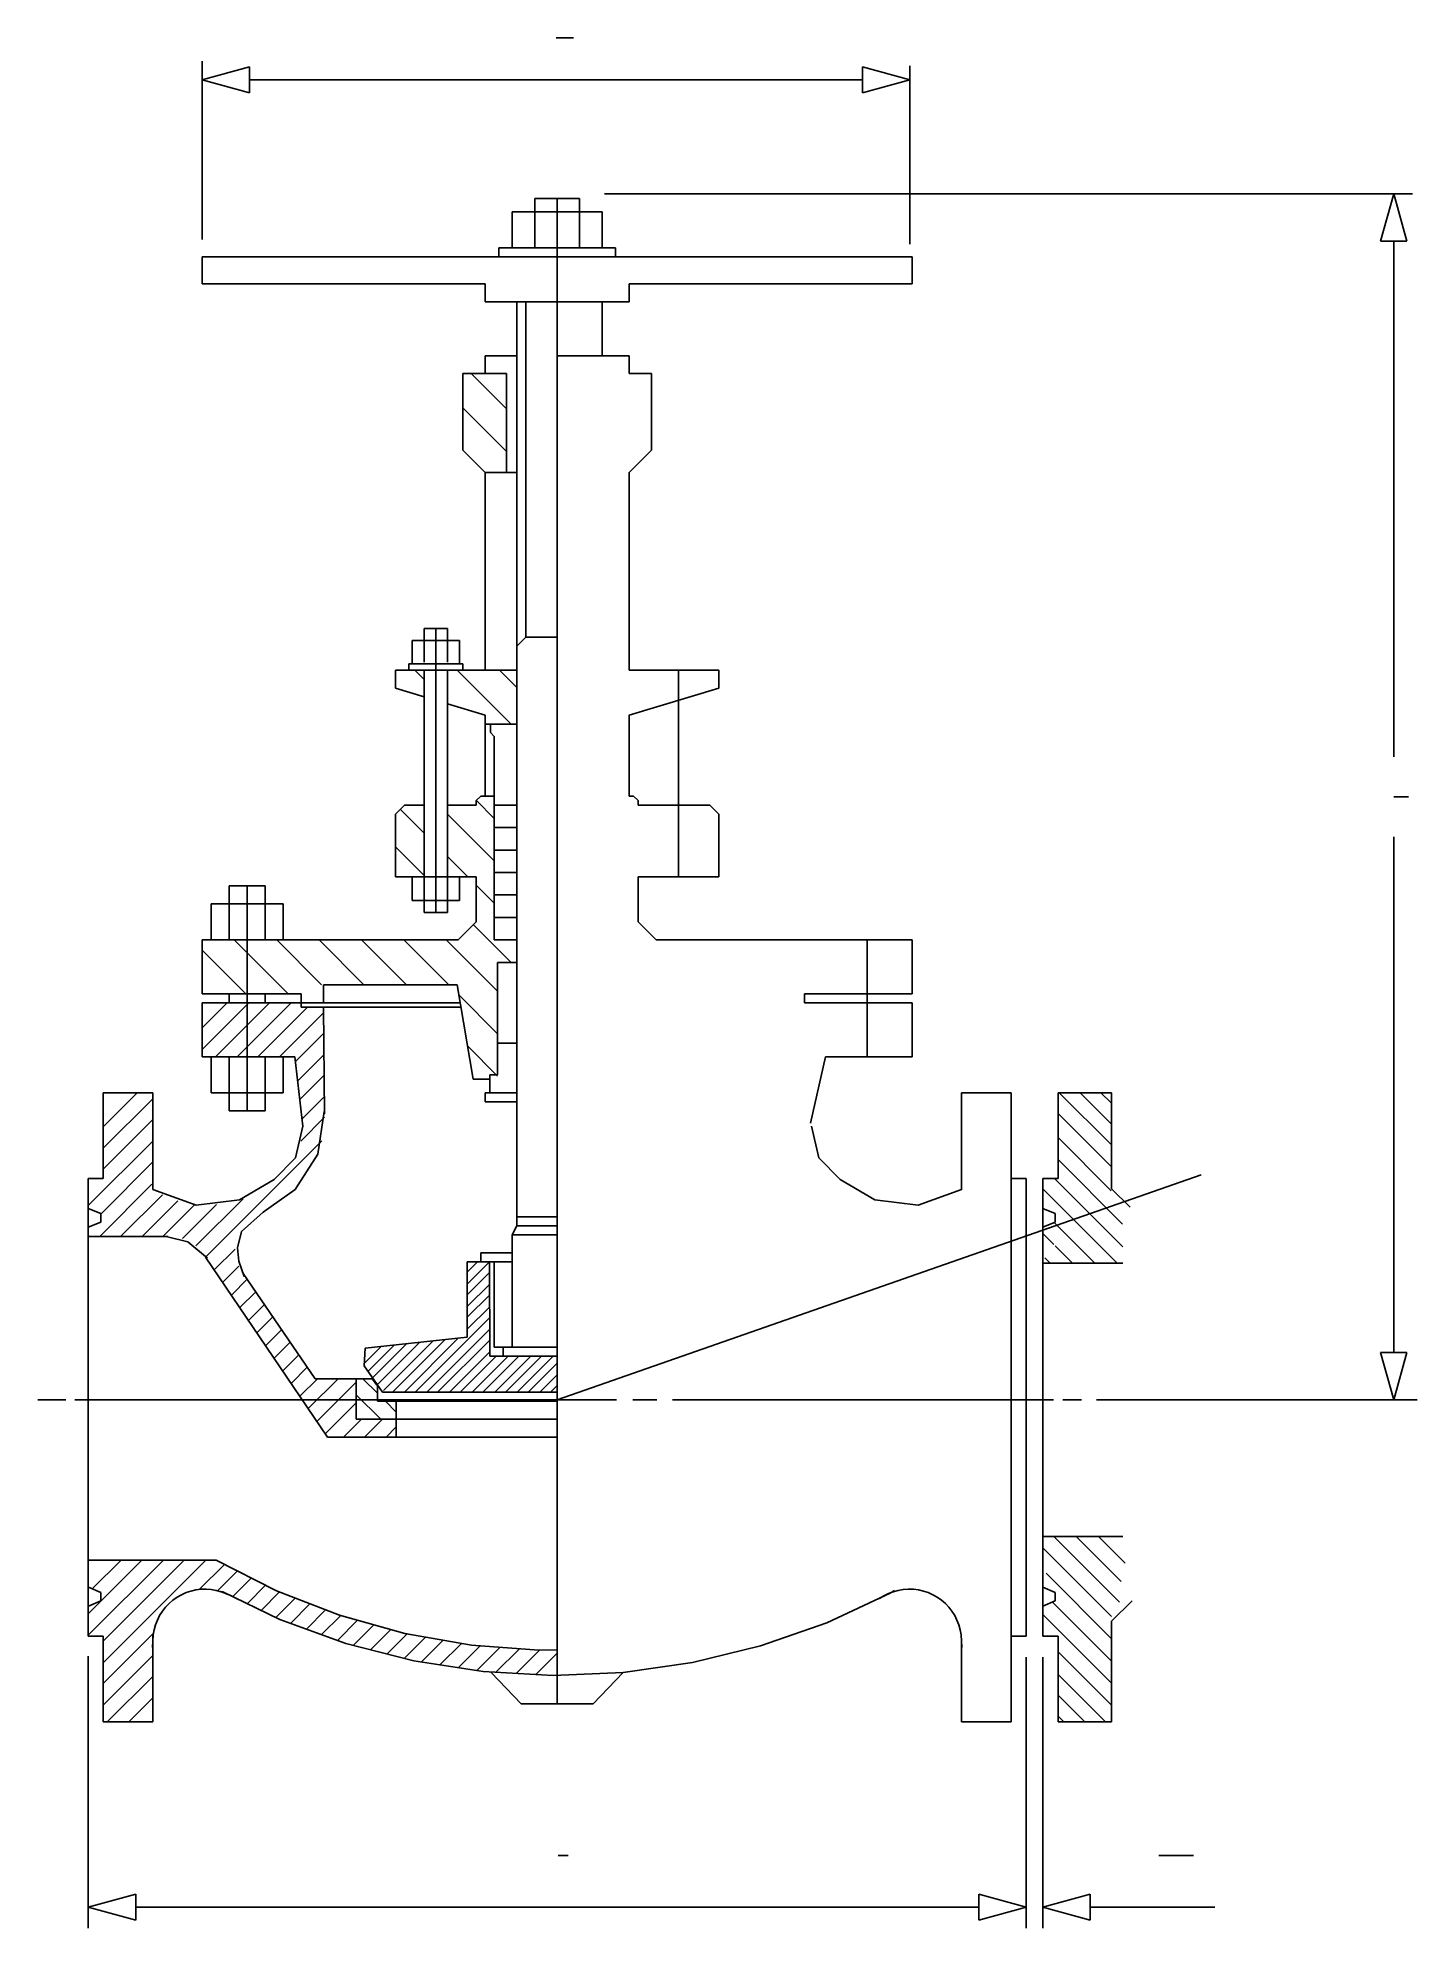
# Model space of a CAD drawing. Extents: x 705 to 1263, y 176 to 940.
import ezdxf

# ---------------------------------------------------------------- set-up
doc = ezdxf.new("R2010")
doc.units = 0
doc.header["$MEASUREMENT"] = 0
doc.layers.get('0').update_dxf_attribs({"linetype": 'CONTINUOUS'})
doc.layers.add('-1', color=7, linetype='CONTINUOUS')
doc.layers.add('1', color=7, linetype='CONTINUOUS')

msp = doc.modelspace()

# ---------------------------------------------------------------- linework, layer by layer
at = {"layer": '-1', "color": 7, "linetype": 'Continuous'}
for p, q in [((1117.46, 478.81), (1111.29, 478.81)), ((1111.29, 478.81), (1111.29, 293.71)), ((725.38, 466.69), (730.38, 464.56)), ((1111.29, 466.69), (1116.29, 464.56)), ((725.38, 459.04), (730.38, 461.16)), ((730.38, 464.56), (730.38, 461.16)), ((1111.29, 459.04), (1116.29, 461.16)), ((1116.29, 464.56), (1116.29, 461.16)), ((725.47, 313.48), (730.47, 311.36)), ((1111.29, 313.48), (1116.29, 311.36)), ((725.47, 305.83), (730.47, 307.96)), ((730.47, 307.96), (730.47, 311.36)), ((1111.29, 305.83), (1116.29, 307.96)), ((1116.29, 307.96), (1116.29, 311.36)), ((1117.46, 293.71), (1111.29, 293.71))]:
    msp.add_line(p, q, dxfattribs=at)
at = {"linetype": 'Continuous'}
for p, q in [((914.94, 389.27), (1175.27, 480.19)), ((914.94, 392.36), (914.94, 406.9))]:
    msp.add_line(p, q, dxfattribs=at)
at = {"layer": '1', "color": 5, "linetype": 'Continuous'}
for p, q in [((914.47, 939.92), (921.47, 939.92)), ((1253.14, 633.05), (1259.14, 633.05)), ((915.38, 205.04), (919.38, 205.04)), ((1158.19, 205.04), (1172.19, 205.04))]:
    msp.add_line(p, q, dxfattribs=at)
at = {"layer": '1', "color": 3, "linetype": 'Continuous'}
for p, q in [((771.4, 858.35), (771.4, 930.51)), ((771.4, 922.92), (790.55, 928.21)), ((790.55, 928.21), (790.55, 917.63)), ((790.55, 928.21), (790.55, 917.63)), ((1038.39, 917.63), (1038.39, 928.21)), ((1057.54, 922.92), (1038.39, 928.21)), ((1038.39, 917.63), (1038.39, 928.21)), ((1057.54, 928.62), (1057.54, 856.45)), ((771.4, 922.92), (790.55, 917.63)), ((790.55, 922.92), (1038.39, 922.92)), ((1057.54, 922.92), (1038.39, 917.63)), ((934.1, 876.82), (1260.74, 876.82)), ((1253.14, 876.82), (1247.85, 857.67)), ((1253.14, 876.82), (1258.44, 857.67)), ((1258.44, 857.67), (1247.85, 857.67)), ((1258.44, 857.67), (1247.85, 857.67)), ((1253.14, 857.67), (1253.14, 649.2)), ((1253.14, 616.9), (1253.14, 408.42)), ((1247.85, 408.42), (1258.44, 408.42)), ((1253.14, 389.27), (1247.85, 408.42)), ((1247.85, 408.42), (1258.44, 408.42)), ((1253.14, 389.27), (1258.44, 408.42)), ((833.71, 381.46), (833.71, 397.81)), ((833.71, 397.81), (840.5, 397.81)), ((840.3, 397.68), (842.06, 395.18)), ((842.26, 388.73), (842.26, 395.33)), ((842.26, 388.73), (914.94, 388.73)), ((849.9, 381.46), (849.9, 388.67)), ((1262.64, 389.27), (1132.92, 389.27)), ((833.71, 381.46), (914.94, 381.46)), ((725.38, 285.59), (725.38, 175.67)), ((1104.49, 175.67), (1104.49, 285.21)), ((1111.29, 175.67), (1111.29, 285.21)), ((725.38, 184.17), (744.53, 189.47)), ((725.38, 184.17), (744.53, 178.88)), ((744.53, 189.47), (744.53, 178.88)), ((744.53, 189.47), (744.53, 178.88)), ((744.53, 184.17), (1085.35, 184.17)), ((1085.35, 178.88), (1085.35, 189.47)), ((1104.49, 184.17), (1085.35, 189.47)), ((1085.35, 178.88), (1085.35, 189.47)), ((1104.49, 184.17), (1085.35, 178.88)), ((1111.29, 184.17), (1130.44, 189.47)), ((1111.29, 184.17), (1130.44, 178.88)), ((1130.44, 178.88), (1130.44, 189.47)), ((1130.44, 178.88), (1130.44, 189.47)), ((1130.44, 184.17), (1180.76, 184.17))]:
    msp.add_line(p, q, dxfattribs=at)
at = {"layer": '1', "color": 7, "linetype": 'Continuous'}
for p, q in [((905.85, 869.55), (905.85, 875)), ((905.85, 875), (924.02, 875)), ((914.94, 266.35), (914.94, 875)), ((924.02, 869.55), (924.02, 875)), ((896.77, 869.55), (933.11, 869.55)), ((896.77, 855.01), (896.77, 869.55)), ((905.85, 855.01), (905.85, 869.55)), ((924.02, 855.01), (924.02, 869.55)), ((933.11, 855.01), (933.11, 869.55)), ((771.4, 840.48), (771.4, 851.38)), ((771.4, 851.38), (914.94, 851.38)), ((891.32, 855.01), (938.56, 855.01)), ((891.32, 851.38), (891.32, 855.01)), ((914.94, 851.38), (1058.47, 851.38)), ((938.56, 851.38), (938.56, 855.01)), ((1058.47, 840.48), (1058.47, 851.38)), ((771.4, 840.48), (885.87, 840.48)), ((885.87, 833.21), (885.87, 840.48)), ((885.87, 833.21), (914.94, 833.21)), ((898.59, 693.97), (898.59, 833.21)), ((902.22, 697.6), (902.22, 833.21)), ((914.94, 833.21), (944.01, 833.21)), ((933.11, 811.41), (933.11, 833.21)), ((944.01, 840.48), (1058.47, 840.48)), ((944.01, 833.21), (944.01, 840.48)), ((885.87, 804.14), (885.87, 811.41)), ((898.59, 811.41), (885.87, 811.41)), ((914.94, 811.41), (944.01, 811.41)), ((944.01, 804.14), (944.01, 811.41)), ((876.78, 773.25), (876.78, 804.14)), ((894.38, 804.14), (876.78, 804.14)), ((894.38, 804.14), (894.38, 764.17)), ((944.01, 804.14), (953.09, 804.14)), ((953.09, 773.25), (953.09, 804.14)), ((876.78, 773.25), (885.87, 764.17)), ((953.09, 773.25), (944.01, 764.17)), ((885.87, 684.23), (885.87, 764.17)), ((885.87, 764.17), (898.59, 764.17)), ((944.01, 684.23), (944.01, 764.17)), ((856.35, 696.31), (875.42, 696.31)), ((856.35, 686.77), (856.35, 696.31)), ((861.12, 701.07), (870.65, 701.07)), ((861.12, 696.31), (861.12, 701.07)), ((861.12, 689.45), (861.12, 696.31)), ((861.12, 687.49), (861.12, 695.59)), ((870.65, 696.31), (870.65, 701.07)), ((870.65, 690.18), (870.65, 696.31)), ((870.65, 687.49), (870.65, 695.59)), ((875.42, 686.77), (875.42, 696.31)), ((902.22, 697.6), (898.59, 693.97)), ((902.22, 697.6), (914.94, 697.6)), ((898.59, 459.59), (898.59, 693.97)), ((849.53, 676.96), (849.53, 684.23)), ((898.59, 684.23), (849.53, 684.23)), ((876.78, 686.77), (854.98, 686.77)), ((854.98, 684.23), (854.98, 686.77)), ((861.16, 600.65), (861.16, 684.23)), ((870.6, 600.65), (870.6, 684.23)), ((876.78, 684.23), (876.78, 686.77)), ((944.01, 684.23), (980.35, 684.23)), ((980.35, 676.96), (980.35, 684.23)), ((861.16, 673.47), (849.53, 676.96)), ((944.01, 666.06), (980.35, 676.96)), ((885.87, 666.06), (870.6, 670.64)), ((885.87, 633.35), (885.87, 666.06)), ((944.01, 633.35), (944.01, 666.06)), ((885.87, 662.42), (898.59, 662.42)), ((887.98, 659.12), (887.98, 662.42)), ((889.5, 657.43), (887.98, 659.12)), ((889.5, 575.21), (889.5, 657.43)), ((853.16, 629.72), (849.53, 626.09)), ((861.16, 629.72), (853.16, 629.72)), ((882.23, 629.72), (870.6, 629.72)), ((884.05, 633.35), (882.23, 631.54)), ((882.23, 629.72), (882.23, 631.54)), ((889.5, 633.35), (884.05, 633.35)), ((889.5, 629.72), (898.59, 629.72)), ((944.01, 633.35), (945.82, 633.35)), ((945.82, 633.35), (947.64, 631.54)), ((947.64, 629.72), (947.64, 631.54)), ((947.64, 629.72), (976.71, 629.72)), ((976.71, 629.72), (980.35, 626.09)), ((849.53, 600.65), (849.53, 626.09)), ((889.5, 620.64), (898.59, 620.64)), ((980.35, 600.65), (980.35, 626.09)), ((889.5, 611.55), (898.59, 611.55)), ((782.31, 597.02), (796.84, 597.02)), ((782.31, 589.75), (782.31, 597.02)), ((796.84, 589.75), (796.84, 597.02)), ((882.23, 600.65), (849.53, 600.65)), ((856.35, 600.65), (856.35, 591.11)), ((861.12, 600.65), (861.12, 591.11)), ((861.12, 599.93), (861.12, 591.83)), ((870.65, 600.65), (870.65, 591.11)), ((870.65, 599.93), (870.65, 591.83)), ((875.42, 600.65), (875.42, 591.11)), ((882.23, 582.48), (882.23, 600.65)), ((889.5, 602.47), (898.59, 602.47)), ((947.64, 582.48), (947.64, 600.65)), ((947.64, 600.65), (980.35, 600.65)), ((775.04, 589.75), (804.11, 589.75)), ((775.04, 575.21), (775.04, 589.75)), ((782.31, 575.21), (782.31, 589.75)), ((782.31, 576.3), (782.31, 588.66)), ((796.84, 575.21), (796.84, 589.75)), ((796.84, 576.3), (796.84, 588.66)), ((804.11, 575.21), (804.11, 589.75)), ((856.35, 591.11), (875.42, 591.11)), ((861.12, 591.11), (861.12, 586.35)), ((870.65, 591.11), (870.65, 586.35)), ((889.5, 593.38), (898.59, 593.38)), ((861.12, 586.35), (870.65, 586.35)), ((882.23, 582.48), (874.97, 575.21)), ((889.5, 584.3), (898.59, 584.3)), ((947.64, 582.48), (954.91, 575.21)), ((771.4, 553.41), (771.4, 575.21)), ((771.4, 575.21), (874.97, 575.21)), ((889.5, 575.21), (898.59, 575.21)), ((954.91, 575.21), (1058.47, 575.21)), ((1058.47, 553.41), (1058.47, 575.21)), ((890.83, 520.71), (890.83, 566.13)), ((890.83, 566.13), (898.59, 566.13)), ((811.38, 553.41), (771.4, 553.41)), ((782.31, 549.78), (782.31, 553.41)), ((796.84, 549.78), (796.84, 553.41)), ((811.38, 547.96), (811.38, 553.41)), ((874.46, 557.05), (820.46, 557.05)), ((820.46, 549.78), (820.46, 557.05)), ((880.96, 518.89), (874.46, 557.05)), ((1014.87, 553.41), (1058.47, 553.41)), ((1014.87, 549.78), (1014.87, 553.41)), ((771.4, 527.98), (771.4, 549.78)), ((811.38, 549.78), (771.4, 549.78)), ((875.69, 549.78), (811.38, 549.78)), ((876.01, 547.96), (811.38, 547.96)), ((820.89, 504.89), (820.46, 547.96)), ((1014.87, 549.78), (1058.47, 549.78)), ((1058.47, 527.98), (1058.47, 549.78)), ((808.82, 527.98), (771.4, 527.98)), ((775.04, 527.98), (775.04, 513.44)), ((782.31, 527.98), (782.31, 513.44)), ((796.84, 527.98), (796.84, 513.44)), ((804.11, 527.98), (804.11, 513.44)), ((808.82, 527.98), (812.15, 499.89)), ((890.83, 533.43), (898.59, 533.43)), ((1023.39, 527.98), (1017.35, 501.12)), ((1023.39, 527.98), (1058.47, 527.98)), ((782.31, 526.89), (782.31, 514.53)), ((796.84, 526.89), (796.84, 514.53)), ((887.68, 513.44), (887.68, 520.71)), ((887.68, 520.71), (890.83, 520.71)), ((751.42, 513.44), (731.43, 513.44)), ((731.43, 478.81), (731.43, 513.44)), ((751.42, 513.44), (751.42, 474.35)), ((775.04, 513.44), (804.11, 513.44)), ((782.31, 513.44), (782.31, 506.17)), ((796.84, 513.44), (796.84, 506.17)), ((887.68, 518.89), (880.96, 518.89)), ((885.87, 513.44), (898.59, 513.44)), ((885.87, 509.81), (885.87, 513.44)), ((1078.46, 513.44), (1098.44, 513.44)), ((1078.46, 513.44), (1078.46, 474.12)), ((1098.44, 484.37), (1098.44, 513.44)), ((1098.44, 283.21), (1098.44, 513.44)), ((1117.46, 478.81), (1117.46, 513.44)), ((1139.04, 513.44), (1117.46, 513.44)), ((1139.04, 474.56), (1139.04, 513.44)), ((782.31, 506.17), (796.84, 506.17)), ((820.73, 505.87), (818.16, 488.58)), ((885.87, 509.81), (898.59, 509.81)), ((809.19, 487.14), (812.15, 499.89)), ((1020.68, 487.14), (1017.73, 499.89)), ((800.54, 478.33), (809.19, 487.14)), ((818.16, 488.58), (809.03, 474.33)), ((1029.33, 478.33), (1020.68, 487.14)), ((725.38, 293.71), (725.38, 478.81)), ((725.38, 478.81), (731.43, 478.81)), ((751.42, 474.35), (768.99, 467.93)), ((786.45, 470.17), (800.54, 478.33)), ((809.03, 474.33), (796.06, 465.2)), ((1043.43, 470.17), (1029.33, 478.33)), ((1078.46, 474.35), (1060.89, 467.93)), ((1104.49, 478.81), (1098.44, 478.81)), ((1104.49, 293.71), (1104.49, 478.81)), ((1139.04, 474.56), (1146.63, 467.13)), ((768.99, 467.93), (786.45, 470.17)), ((1060.89, 467.93), (1043.43, 470.17)), ((796.06, 465.2), (787.25, 457.36)), ((898.59, 459.59), (896.77, 455.95)), ((898.59, 463.22), (914.94, 463.22)), ((898.59, 459.59), (914.94, 459.59)), ((757.54, 455.3), (725.38, 455.3)), ((757.38, 455.19), (765.66, 453.12)), ((765.66, 453.12), (773.55, 446.51)), ((787.25, 457.36), (785.65, 450.79)), ((896.77, 410.53), (896.77, 455.95)), ((896.77, 455.95), (914.94, 455.95)), ((772.8, 447), (822.07, 374.2)), ((785.65, 450.79), (786.29, 445.35)), ((786.29, 445.35), (788.37, 439.11)), ((878.6, 445.05), (878.6, 414.56)), ((896.77, 445.05), (878.6, 445.05)), ((884.05, 448.69), (896.77, 448.69)), ((884.05, 445.05), (884.05, 448.69)), ((887.68, 406.9), (887.55, 445.05)), ((889.5, 410.53), (889.5, 445.05)), ((1143.69, 444.48), (1111.29, 444.48)), ((787.99, 440.39), (817.05, 397.81)), ((878.6, 414.56), (837.33, 410.21)), ((837.33, 410.21), (836.85, 402.97)), ((893.14, 406.9), (887.68, 406.9)), ((889.5, 410.53), (914.94, 410.53)), ((893.14, 406.9), (893.14, 410.53)), ((914.94, 406.9), (893.14, 406.9)), ((817.05, 397.81), (833.71, 397.81)), ((836.85, 402.97), (844.36, 392.36)), ((844.36, 392.36), (914.94, 392.36)), ((849.9, 381.46), (849.9, 374.2)), ((822.07, 374.2), (914.94, 374.2)), ((1143.69, 334.06), (1111.29, 334.06)), ((725.38, 324.45), (777.09, 324.45)), ((777.09, 324.45), (801.49, 312.11)), ((756.58, 305.43), (758, 306.92)), ((758, 306.92), (759.56, 308.28)), ((759.56, 308.28), (761.25, 309.47)), ((761.25, 309.47), (763.04, 310.49)), ((763.04, 310.49), (764.92, 311.33)), ((764.92, 311.33), (766.88, 311.98)), ((766.88, 311.98), (768.89, 312.44)), ((768.89, 312.44), (770.94, 312.7)), ((770.94, 312.7), (773, 312.76)), ((773, 312.76), (775.06, 312.61)), ((775.06, 312.61), (777.1, 312.26)), ((777.1, 312.26), (779.09, 311.72)), ((778.88, 311.78), (783.23, 310.04)), ((779.45, 311.73), (802.86, 300.49)), ((801.49, 312.11), (826.99, 302.21)), ((1023.89, 299.19), (1049.58, 311.16)), ((1047.01, 310.05), (1045.27, 308.96)), ((1048.86, 310.98), (1047.01, 310.05)), ((1050.79, 311.72), (1048.86, 310.98)), ((1050.99, 311.78), (1049.52, 311.19)), ((1049.58, 311.16), (1051.33, 312.2)), ((1052.78, 312.26), (1050.79, 311.72)), ((1054.81, 312.61), (1052.78, 312.26)), ((1056.87, 312.76), (1054.81, 312.61)), ((1058.93, 312.7), (1056.87, 312.76)), ((1060.98, 312.44), (1058.93, 312.7)), ((1062.99, 311.98), (1060.98, 312.44)), ((1064.95, 311.33), (1062.99, 311.98)), ((1066.84, 310.49), (1064.95, 311.33)), ((1068.63, 309.47), (1066.84, 310.49)), ((1070.31, 308.28), (1068.63, 309.47)), ((1071.87, 306.92), (1070.31, 308.28)), ((1073.29, 305.43), (1071.87, 306.92)), ((1139.04, 299.74), (1147.38, 307.95)), ((752.01, 296.29), (752.56, 298.28)), ((752.56, 298.28), (753.3, 300.2)), ((753.3, 300.2), (754.22, 302.05)), ((754.22, 302.05), (755.32, 303.8)), ((756.58, 305.43), (755.32, 303.8)), ((802.86, 300.49), (829.49, 290.78)), ((826.99, 302.21), (853.33, 294.87)), ((997.15, 289.8), (1023.89, 299.19)), ((1073.29, 305.43), (1074.56, 303.8)), ((1075.66, 302.05), (1074.56, 303.8)), ((1076.58, 300.2), (1075.66, 302.05)), ((1077.32, 298.28), (1076.58, 300.2)), ((1077.86, 296.29), (1077.32, 298.28)), ((1139.04, 259.08), (1139.04, 299.74)), ((725.38, 293.71), (731.43, 293.71)), ((731.43, 293.71), (731.43, 259.08)), ((751.3, 289.17), (751.66, 294.25)), ((751.42, 294), (751.42, 259.08)), ((751.66, 294.25), (752.01, 296.29)), ((829.49, 290.78), (856.94, 283.74)), ((853.33, 294.87), (880.26, 290.14)), ((1078.21, 294.25), (1077.86, 296.29)), ((1078.57, 289.17), (1078.21, 294.25)), ((1078.46, 292.2), (1078.46, 259.08)), ((1104.49, 293.71), (1098.44, 293.71)), ((1117.46, 259.08), (1117.46, 293.71)), ((856.94, 283.74), (884.95, 279.41)), ((880.26, 290.14), (907.53, 288.07)), ((907.53, 288.07), (914.94, 288.24)), ((941.56, 279.08), (969.62, 283.08)), ((969.62, 283.08), (997.15, 289.8)), ((1098.44, 288.15), (1098.44, 259.08)), ((884.95, 279.41), (913.25, 277.86)), ((900.4, 266.35), (888.31, 278.98)), ((913.25, 277.86), (941.56, 279.08)), ((929.47, 266.35), (941.62, 279.03)), ((900.4, 266.35), (914.94, 266.35)), ((914.94, 266.35), (929.47, 266.35)), ((731.43, 259.08), (751.42, 259.08)), ((1078.46, 259.08), (1098.44, 259.08)), ((1139.04, 259.08), (1117.46, 259.08))]:
    msp.add_line(p, q, dxfattribs=at)
at = {"layer": '1', "color": 4, "linetype": 'Continuous'}
for p, q in [((880.16, 804.14), (894.38, 789.91)), ((876.78, 790.38), (894.43, 772.73)), ((865.88, 586.35), (865.88, 701.07)), ((857.38, 684.23), (861.16, 680.44)), ((874.51, 684.23), (896.31, 662.42)), ((891.65, 684.23), (898.59, 677.29)), ((963.99, 600.65), (963.99, 684.23)), ((851.49, 628.04), (861.16, 618.37)), ((882.25, 631.55), (889.5, 624.3)), ((870.6, 626.06), (889.5, 607.16)), ((849.53, 612.88), (861.16, 601.25)), ((870.6, 608.93), (878.88, 600.65)), ((789.57, 506.17), (789.57, 597.02)), ((882.23, 597.3), (889.5, 590.03)), ((881.08, 581.32), (896.27, 566.13)), ((784.4, 575.21), (806.21, 553.41)), ((801.54, 575.21), (819.71, 557.05)), ((818.66, 575.21), (836.83, 557.05)), ((835.79, 575.21), (853.96, 557.05)), ((852.93, 575.21), (871.1, 557.05)), ((870.06, 575.21), (890.83, 554.44)), ((1040.3, 527.98), (1040.3, 575.21)), ((771.4, 571.09), (789.08, 553.41)), ((875.15, 552.99), (890.83, 537.3)), ((771.4, 539.68), (781.5, 549.78)), ((771.4, 530.97), (790.22, 549.78)), ((776.83, 527.98), (798.63, 549.78)), ((785.55, 527.98), (807.35, 549.78)), ((793.97, 527.98), (813.95, 547.96)), ((802.68, 527.98), (820.48, 545.78)), ((809.06, 525.95), (820.57, 537.45)), ((809.98, 518.15), (820.65, 528.82)), ((878.67, 532.33), (890.83, 520.16)), ((810.88, 510.63), (820.73, 520.49)), ((731.43, 499.71), (745.17, 513.44)), ((1139.04, 492.32), (1117.92, 513.44)), ((1139.04, 500.74), (1126.34, 513.44)), ((1139.04, 509.15), (1134.75, 513.44)), ((731.43, 490.99), (751.42, 510.97)), ((811.8, 502.84), (820.82, 511.86)), ((1139.04, 483.43), (1117.46, 505.01)), ((731.43, 482.58), (751.42, 502.56)), ((811.27, 493.9), (820.91, 503.53)), ((725.38, 467.81), (751.42, 493.84)), ((772.8, 447), (819.8, 494)), ((1138.93, 473.83), (1117.34, 495.42)), ((730.38, 464.4), (751.42, 485.43)), ((1143.54, 460.33), (1117.46, 486.41)), ((730, 455.3), (751.11, 476.41)), ((1141.35, 444.48), (1111.29, 474.54)), ((1143.69, 451.17), (1116.05, 478.81)), ((738.41, 455.3), (755.32, 472.2)), ((747.13, 455.3), (761.6, 469.77)), ((755.55, 455.3), (768.58, 468.33)), ((763.45, 454.49), (777.16, 468.19)), ((768.9, 451.52), (787.98, 470.6)), ((1132.34, 444.48), (1115.85, 460.97)), ((1115.77, 452.04), (1111.29, 456.51)), ((1123.32, 444.48), (1116.29, 451.51)), ((776.31, 441.81), (784.68, 450.17)), ((779.71, 436.79), (786.21, 443.29)), ((878.6, 440.91), (882.74, 445.05)), ((878.6, 436.1), (887.55, 445.05)), ((1114.31, 444.48), (1112.14, 446.65)), ((783.23, 431.59), (789.77, 438.13)), ((878.6, 431.78), (887.68, 440.86)), ((878.6, 426.97), (887.68, 436.05)), ((786.62, 426.57), (793.04, 432.99)), ((878.6, 422.64), (887.68, 431.72)), ((790.14, 421.38), (796.69, 427.92)), ((793.54, 416.36), (799.99, 422.81)), ((857.47, 392.36), (887.68, 422.59)), ((878.6, 417.83), (887.68, 426.92)), ((797.06, 411.16), (803.59, 417.69)), ((844.67, 393.02), (864.74, 413.1)), ((848.33, 392.36), (869.57, 413.6)), ((853.14, 392.36), (874.95, 414.17)), ((862.27, 392.36), (887.68, 417.78)), ((866.6, 392.36), (887.68, 413.45)), ((800.45, 406.14), (806.94, 412.63)), ((803.96, 400.94), (810.51, 407.48)), ((836.92, 404.03), (843.78, 410.89)), ((838.43, 400.73), (849.15, 411.45)), ((839.86, 397.83), (853.99, 411.96)), ((842.26, 395.42), (859.36, 412.53)), ((871.41, 392.36), (887.68, 408.64)), ((875.74, 392.36), (890.27, 406.9)), ((880.55, 392.36), (895.08, 406.9)), ((884.88, 392.36), (899.41, 406.9)), ((889.69, 392.36), (904.22, 406.9)), ((894.01, 392.36), (908.54, 406.9)), ((898.82, 392.36), (913.35, 406.9)), ((807.37, 395.92), (813.89, 402.45)), ((810.88, 390.73), (817.97, 397.81)), ((814.28, 385.71), (826.39, 397.81)), ((842.26, 391.94), (836.38, 397.81)), ((903.14, 392.36), (914.94, 404.16)), ((907.95, 392.36), (914.94, 399.35)), ((817.79, 380.51), (833.71, 396.42)), ((843.6, 381.46), (833.71, 391.35)), ((912.28, 392.36), (914.94, 395.03)), ((716.23, 389.27), (704.95, 389.27)), ((938.95, 389.27), (719.99, 389.27)), ((821.19, 375.5), (833.71, 388.01)), ((849.9, 384.29), (845.47, 388.73)), ((955.25, 389.27), (945.53, 389.27)), ((1115.62, 389.27), (961.5, 389.27)), ((1126.9, 389.27), (1119.38, 389.27)), ((828.61, 374.2), (835.88, 381.46)), ((837.02, 374.2), (844.29, 381.46)), ((845.74, 374.2), (849.9, 378.36)), ((1139.04, 301.72), (1111.29, 329.47)), ((1142.35, 307.43), (1115.72, 334.06)), ((1143, 315.79), (1124.73, 334.06)), ((1144.63, 323.18), (1133.75, 334.06)), ((725.38, 302.8), (747.04, 324.45)), ((725.38, 294.09), (755.75, 324.45)), ((726.86, 312.69), (738.62, 324.45)), ((731.43, 291.72), (764.16, 324.45)), ((731.43, 283.01), (772.88, 324.45)), ((770.25, 312.61), (780.39, 322.75)), ((777.66, 312.11), (785.59, 320.04)), ((783.67, 309.7), (791.15, 317.18)), ((789.56, 306.87), (797.03, 314.35)), ((1139.04, 292.7), (1112.61, 319.14)), ((795.25, 304.14), (802.83, 311.73)), ((801.13, 301.32), (808.94, 309.13)), ((807.15, 298.92), (814.96, 306.74)), ((1139.04, 283.62), (1115.18, 307.48)), ((813.54, 296.6), (821.33, 304.39)), ((819.7, 294.35), (827.59, 302.24)), ((826.09, 292.02), (834.22, 300.15)), ((832.5, 290.01), (840.75, 298.26)), ((1139.04, 274.78), (1111.29, 302.53)), ((731.43, 274.6), (751.72, 294.88)), ((839.43, 288.23), (847.65, 296.46)), ((846.13, 286.51), (854.47, 294.86)), ((853.06, 284.73), (861.72, 293.39)), ((860.01, 283.26), (868.88, 292.14)), ((867.55, 282.1), (876.29, 290.83)), ((731.43, 265.88), (751.42, 285.86)), ((874.84, 280.97), (883.75, 289.87)), ((882.39, 279.81), (891.84, 289.26)), ((890.13, 279.13), (899.67, 288.67)), ((898.39, 278.68), (907.79, 288.08)), ((906.36, 278.24), (914.94, 286.81)), ((1139.04, 265.77), (1117.46, 287.35)), ((733.05, 259.08), (751.42, 277.45)), ((1136.65, 259.08), (1117.46, 278.27)), ((741.76, 259.08), (751.42, 268.74)), ((1128.24, 259.08), (1117.46, 269.86)), ((1119.82, 259.08), (1117.46, 261.44))]:
    msp.add_line(p, q, dxfattribs=at)

doc.saveas('drawing.dxf')
